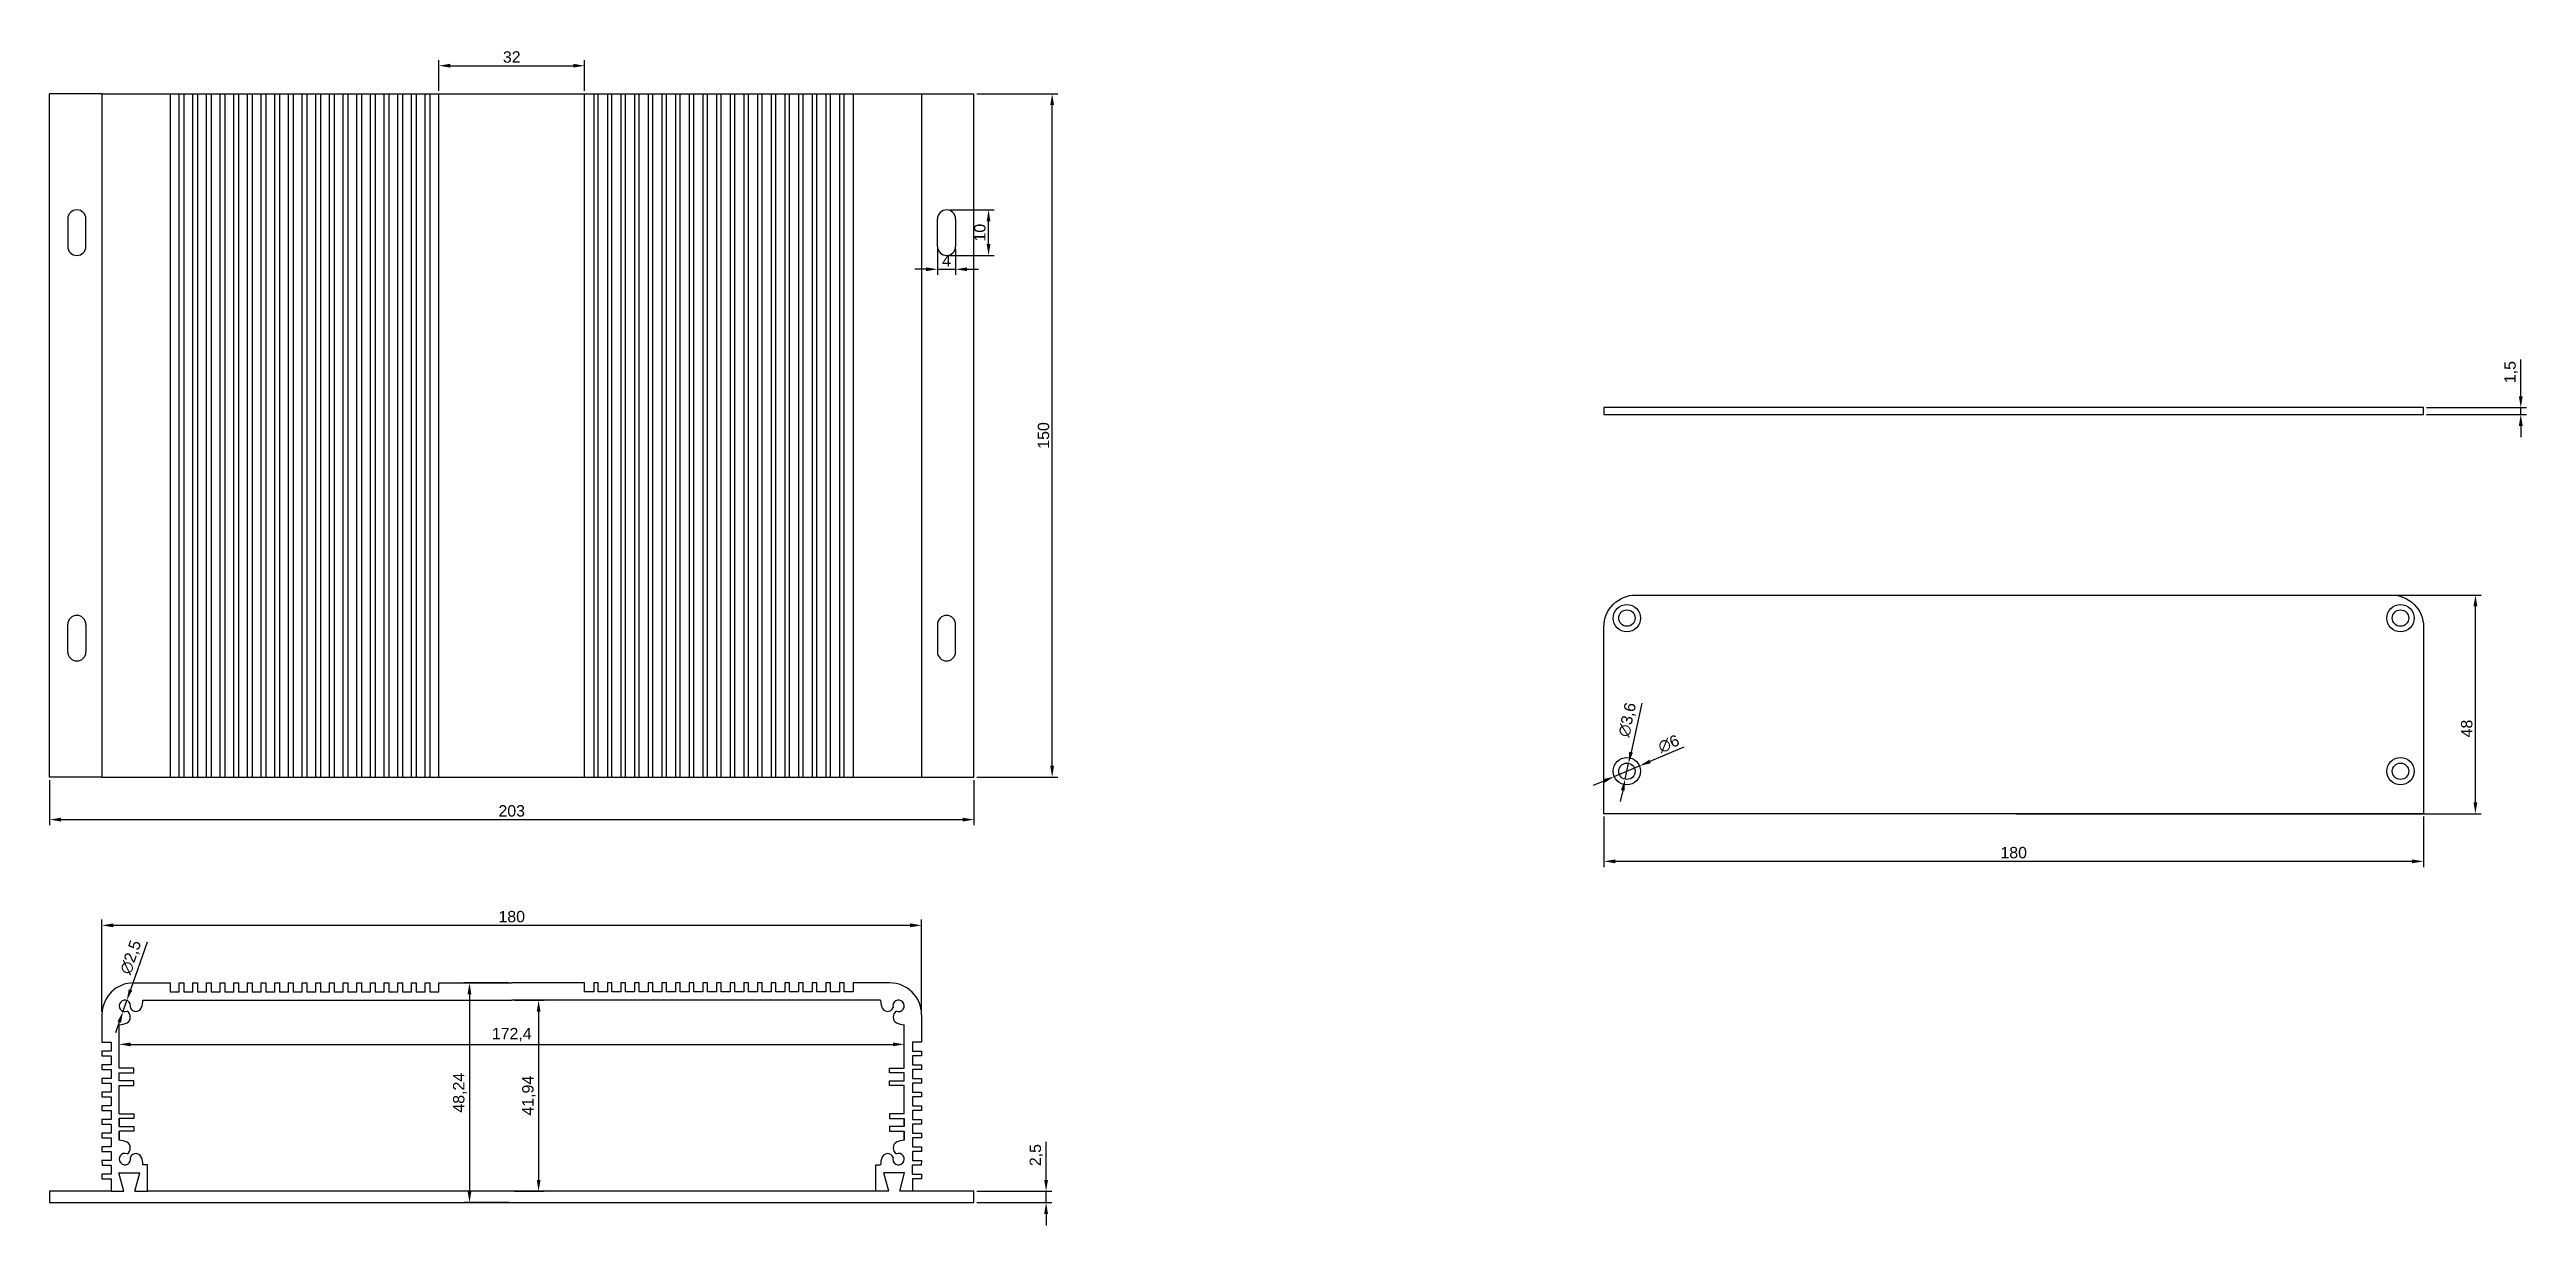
# Model space of a CAD drawing. Header units: millimetres. Extents: x 12339981 to 12340525, y 3843697 to 3843955.
import ezdxf

# ---------------------------------------------------------------- set-up
doc = ezdxf.new("R2010")
doc.units = ezdxf.units.MM
doc.styles.get("Standard").update_dxf_attribs({"font": 'arial.ttf'})
doc.dimstyles.new('ISO-25', dxfattribs={"dimtxt": 2.5, "dimasz": 2.5, "dimexe": 1.25, "dimexo": 0.625, "dimtad": 1, "dimtxsty": 'Standard', "dimcen": 2.5, "dimadec": 0, "dimazin": 0, "dimtfac": 1, "dimtmove": 0, "dimatfit": 3, "dimfxl": 1, "dimarcsym": 0})

# ---------------------------------------------------------------- blocks, each defined once
blk = doc.blocks.new('*D4')
at = {"color": 0, "lineweight": -2, "transparency": 16777216}
for p, q in [((12340523.41, 3843878.5), (12340523.41, 3843886.59)), ((12340502.67, 3843876), (12340524.66, 3843876)), ((12340502.67, 3843874.5), (12340524.66, 3843874.5)), ((12340523.41, 3843874.5), (12340523.41, 3843876)), ((12340523.41, 3843872), (12340523.41, 3843869.5))]:
    blk.add_line(p, q, dxfattribs=at)
at = {"color": 0, "transparency": 16777216}
for points in [[(12340522.99, 3843878.5), (12340523.83, 3843878.5), (12340523.41, 3843876)], [(12340522.99, 3843872), (12340523.83, 3843872), (12340523.41, 3843874.5)]]:
    blk.add_solid(points, dxfattribs=at)
at = {"layer": 'Defpoints', "color": 0, "transparency": 16777216}
for p in [(12340502.05, 3843876), (12340502.05, 3843874.5), (12340523.41, 3843876)]:
    blk.add_point(p, dxfattribs=at)
at = {"color": 0, "transparency": 16777216, "insert": (12340521.28, 3843883.79), "char_height": 2.5, "attachment_point": 5, "rotation": 90}
blk.add_mtext('1,5', dxfattribs=at)
blk = doc.blocks.new('*D5')
at = {"color": 0, "lineweight": -2, "transparency": 16777216}
for p, q in [((12340412.67, 3843834.87), (12340514.7, 3843834.87)), ((12340513.45, 3843789.37), (12340513.45, 3843832.37)), ((12340412.67, 3843786.87), (12340514.7, 3843786.87))]:
    blk.add_line(p, q, dxfattribs=at)
at = {"color": 0, "transparency": 16777216}
for points in [[(12340513.03, 3843832.37), (12340513.87, 3843832.37), (12340513.45, 3843834.87)], [(12340513.03, 3843789.37), (12340513.87, 3843789.37), (12340513.45, 3843786.87)]]:
    blk.add_solid(points, dxfattribs=at)
at = {"layer": 'Defpoints', "color": 0, "transparency": 16777216}
for p in [(12340412.05, 3843834.87), (12340513.45, 3843834.87), (12340412.05, 3843786.87)]:
    blk.add_point(p, dxfattribs=at)
at = {"color": 0, "transparency": 16777216, "insert": (12340511.55, 3843805.56), "char_height": 2.5, "attachment_point": 5, "rotation": 90}
blk.add_mtext('48', dxfattribs=at)
blk = doc.blocks.new('*D6')
at = {"color": 0, "lineweight": -2, "transparency": 16777216}
for p, q in [((12340322.05, 3843786.24), (12340322.05, 3843775.17)), ((12340502.05, 3843786.24), (12340502.05, 3843775.17)), ((12340324.55, 3843776.42), (12340499.55, 3843776.42))]:
    blk.add_line(p, q, dxfattribs=at)
at = {"color": 0, "transparency": 16777216}
for points in [[(12340324.55, 3843776.83), (12340324.55, 3843776), (12340322.05, 3843776.42)], [(12340499.55, 3843776.83), (12340499.55, 3843776), (12340502.05, 3843776.42)]]:
    blk.add_solid(points, dxfattribs=at)
at = {"layer": 'Defpoints', "color": 0, "transparency": 16777216}
for p in [(12340322.05, 3843786.87), (12340502.05, 3843786.87), (12340502.05, 3843776.42)]:
    blk.add_point(p, dxfattribs=at)
at = {"color": 0, "transparency": 16777216, "insert": (12340412.05, 3843778.32), "char_height": 2.5, "attachment_point": 5}
blk.add_mtext('180', dxfattribs=at)
blk = doc.blocks.new('*D7')
at = {"color": 0, "lineweight": -2, "transparency": 16777216}
for p, q in [((12340199.55, 3843706.51), (12340199.55, 3843714.87)), ((12340184.32, 3843704.01), (12340200.8, 3843704.01)), ((12340199.55, 3843701.51), (12340199.55, 3843704.01)), ((12340184.32, 3843701.51), (12340200.8, 3843701.51)), ((12340199.55, 3843699.01), (12340199.55, 3843696.51))]:
    blk.add_line(p, q, dxfattribs=at)
at = {"color": 0, "transparency": 16777216}
for points in [[(12340199.13, 3843706.51), (12340199.97, 3843706.51), (12340199.55, 3843704.01)], [(12340199.13, 3843699.01), (12340199.97, 3843699.01), (12340199.55, 3843701.51)]]:
    blk.add_solid(points, dxfattribs=at)
at = {"layer": 'Defpoints', "color": 0, "transparency": 16777216}
for p in [(12340183.7, 3843704.01), (12340199.55, 3843704.01), (12340183.7, 3843701.51)]:
    blk.add_point(p, dxfattribs=at)
at = {"color": 0, "transparency": 16777216, "insert": (12340197.42, 3843711.94), "char_height": 2.5, "attachment_point": 5, "rotation": 90}
blk.add_mtext('2,5', dxfattribs=at)
blk = doc.blocks.new('*D8')
at = {"color": 0, "lineweight": -2, "transparency": 16777216}
for p, q in [((12340081.57, 3843749.75), (12340071.67, 3843749.75)), ((12340072.92, 3843747.25), (12340072.92, 3843704.01)), ((12340081.57, 3843701.51), (12340071.67, 3843701.51))]:
    blk.add_line(p, q, dxfattribs=at)
at = {"color": 0, "transparency": 16777216}
for points in [[(12340072.5, 3843747.25), (12340073.34, 3843747.25), (12340072.92, 3843749.75)], [(12340072.5, 3843704.01), (12340073.34, 3843704.01), (12340072.92, 3843701.51)]]:
    blk.add_solid(points, dxfattribs=at)
at = {"layer": 'Defpoints', "color": 0, "transparency": 16777216}
for p in [(12340082.2, 3843749.75), (12340072.92, 3843701.51), (12340082.2, 3843701.51)]:
    blk.add_point(p, dxfattribs=at)
at = {"color": 0, "transparency": 16777216, "insert": (12340070.79, 3843725.63), "char_height": 2.5, "attachment_point": 5, "rotation": 90}
blk.add_mtext('48,24', dxfattribs=at)
blk = doc.blocks.new('*D9')
at = {"color": 0, "lineweight": -2, "transparency": 16777216}
for p, q in [((12340082.82, 3843745.95), (12340089.35, 3843745.95)), ((12340088.1, 3843743.45), (12340088.1, 3843706.51)), ((12340082.82, 3843704.01), (12340089.35, 3843704.01))]:
    blk.add_line(p, q, dxfattribs=at)
at = {"color": 0, "transparency": 16777216}
for points in [[(12340087.69, 3843743.45), (12340088.52, 3843743.45), (12340088.1, 3843745.95)], [(12340087.69, 3843706.51), (12340088.52, 3843706.51), (12340088.1, 3843704.01)]]:
    blk.add_solid(points, dxfattribs=at)
at = {"layer": 'Defpoints', "color": 0, "transparency": 16777216}
for p in [(12340082.2, 3843745.95), (12340082.2, 3843704.01), (12340088.1, 3843704.01)]:
    blk.add_point(p, dxfattribs=at)
at = {"color": 0, "transparency": 16777216, "insert": (12340085.97, 3843724.98), "char_height": 2.5, "attachment_point": 5, "rotation": 90}
blk.add_mtext('41,94', dxfattribs=at)
blk = doc.blocks.new('*D10')
at = {"color": 0, "lineweight": -2, "transparency": 16777216}
for p, q in [((12339992.2, 3843743.37), (12339992.2, 3843763.62)), ((12340172.2, 3843743.37), (12340172.2, 3843763.62)), ((12340169.7, 3843762.37), (12339994.7, 3843762.37))]:
    blk.add_line(p, q, dxfattribs=at)
at = {"color": 0, "transparency": 16777216}
for points in [[(12339994.7, 3843762.79), (12339994.7, 3843761.95), (12339992.2, 3843762.37)], [(12340169.7, 3843762.79), (12340169.7, 3843761.95), (12340172.2, 3843762.37)]]:
    blk.add_solid(points, dxfattribs=at)
at = {"layer": 'Defpoints', "color": 0, "transparency": 16777216}
for p in [(12339992.2, 3843762.37), (12339992.2, 3843742.75), (12340172.2, 3843742.75)]:
    blk.add_point(p, dxfattribs=at)
at = {"color": 0, "transparency": 16777216, "insert": (12340082.2, 3843764.27), "char_height": 2.5, "attachment_point": 5}
blk.add_mtext('180', dxfattribs=at)
blk = doc.blocks.new('*D11')
at = {"color": 0, "lineweight": -2, "transparency": 16777216}
for p, q in [((12339980.7, 3843794.27), (12339980.7, 3843784.33)), ((12340183.7, 3843794.27), (12340183.7, 3843784.33)), ((12339983.2, 3843785.58), (12340181.2, 3843785.58))]:
    blk.add_line(p, q, dxfattribs=at)
at = {"color": 0, "transparency": 16777216}
for points in [[(12339983.2, 3843785.99), (12339983.2, 3843785.16), (12339980.7, 3843785.58)], [(12340181.2, 3843785.99), (12340181.2, 3843785.16), (12340183.7, 3843785.58)]]:
    blk.add_solid(points, dxfattribs=at)
at = {"layer": 'Defpoints', "color": 0, "transparency": 16777216}
for p in [(12339980.7, 3843794.89), (12340183.7, 3843794.89), (12340183.7, 3843785.58)]:
    blk.add_point(p, dxfattribs=at)
at = {"color": 0, "transparency": 16777216, "insert": (12340082.2, 3843787.48), "char_height": 2.5, "attachment_point": 5}
blk.add_mtext('203', dxfattribs=at)
blk = doc.blocks.new('*D12')
at = {"color": 0, "lineweight": -2, "transparency": 16777216}
for p, q in [((12340066.2, 3843945.52), (12340066.2, 3843952.29)), ((12340068.7, 3843951.04), (12340095.7, 3843951.04)), ((12340098.2, 3843945.52), (12340098.2, 3843952.29))]:
    blk.add_line(p, q, dxfattribs=at)
at = {"color": 0, "transparency": 16777216}
for points in [[(12340068.7, 3843951.46), (12340068.7, 3843950.63), (12340066.2, 3843951.04)], [(12340095.7, 3843951.46), (12340095.7, 3843950.63), (12340098.2, 3843951.04)]]:
    blk.add_solid(points, dxfattribs=at)
at = {"layer": 'Defpoints', "color": 0, "transparency": 16777216}
for p in [(12340098.2, 3843951.04), (12340066.2, 3843944.89), (12340098.2, 3843944.89)]:
    blk.add_point(p, dxfattribs=at)
at = {"color": 0, "transparency": 16777216, "insert": (12340082.2, 3843952.94), "char_height": 2.5, "attachment_point": 5}
blk.add_mtext('32', dxfattribs=at)
blk = doc.blocks.new('*D13')
at = {"color": 0, "lineweight": -2, "transparency": 16777216}
for p, q in [((12340178.32, 3843919.4), (12340188.17, 3843919.4)), ((12340186.92, 3843911.9), (12340186.92, 3843916.9)), ((12340178.32, 3843909.4), (12340188.17, 3843909.4))]:
    blk.add_line(p, q, dxfattribs=at)
at = {"color": 0, "transparency": 16777216}
for points in [[(12340186.5, 3843916.9), (12340187.33, 3843916.9), (12340186.92, 3843919.4)], [(12340186.5, 3843911.9), (12340187.33, 3843911.9), (12340186.92, 3843909.4)]]:
    blk.add_solid(points, dxfattribs=at)
at = {"layer": 'Defpoints', "color": 0, "transparency": 16777216}
for p in [(12340177.69, 3843919.4), (12340186.92, 3843919.4), (12340177.69, 3843909.4)]:
    blk.add_point(p, dxfattribs=at)
at = {"color": 0, "transparency": 16777216, "insert": (12340185.01, 3843914.4), "char_height": 2.5, "attachment_point": 5, "rotation": 90}
blk.add_mtext('10', dxfattribs=at)
blk = doc.blocks.new('*D14')
at = {"color": 0, "lineweight": -2, "transparency": 16777216}
for p, q in [((12340175.69, 3843910.77), (12340175.69, 3843905.12)), ((12340179.69, 3843910.77), (12340179.69, 3843905.12)), ((12340173.19, 3843906.37), (12340170.69, 3843906.37)), ((12340175.69, 3843906.37), (12340179.69, 3843906.37)), ((12340182.19, 3843906.37), (12340184.69, 3843906.37))]:
    blk.add_line(p, q, dxfattribs=at)
at = {"color": 0, "transparency": 16777216}
for points in [[(12340173.19, 3843906.78), (12340173.19, 3843905.95), (12340175.69, 3843906.37)], [(12340182.19, 3843906.78), (12340182.19, 3843905.95), (12340179.69, 3843906.37)]]:
    blk.add_solid(points, dxfattribs=at)
at = {"layer": 'Defpoints', "color": 0, "transparency": 16777216}
for p in [(12340175.69, 3843911.4), (12340179.69, 3843911.4), (12340179.69, 3843906.37)]:
    blk.add_point(p, dxfattribs=at)
at = {"color": 0, "transparency": 16777216, "insert": (12340177.69, 3843908.24), "char_height": 2.5, "attachment_point": 5}
blk.add_mtext('4', dxfattribs=at)
blk = doc.blocks.new('*D15')
at = {"color": 0, "lineweight": -2, "transparency": 16777216}
for p, q in [((12340184.32, 3843944.89), (12340202.13, 3843944.89)), ((12340200.88, 3843797.39), (12340200.88, 3843942.39)), ((12340184.32, 3843794.89), (12340202.13, 3843794.89))]:
    blk.add_line(p, q, dxfattribs=at)
at = {"color": 0, "transparency": 16777216}
for points in [[(12340200.46, 3843942.39), (12340201.3, 3843942.39), (12340200.88, 3843944.89)], [(12340200.46, 3843797.39), (12340201.3, 3843797.39), (12340200.88, 3843794.89)]]:
    blk.add_solid(points, dxfattribs=at)
at = {"layer": 'Defpoints', "color": 0, "transparency": 16777216}
for p in [(12340183.7, 3843944.89), (12340200.88, 3843944.89), (12340183.7, 3843794.89)]:
    blk.add_point(p, dxfattribs=at)
at = {"color": 0, "transparency": 16777216, "insert": (12340198.98, 3843869.89), "char_height": 2.5, "attachment_point": 5, "rotation": 90}
blk.add_mtext('150', dxfattribs=at)
blk = doc.blocks.new('*D16')
at = {"color": 0, "lineweight": -2, "transparency": 16777216}
for p, q in [((12340002.11, 3843758.65), (12339998.48, 3843748.22)), ((12339996.84, 3843743.5), (12339997.66, 3843745.86)), ((12339996.01, 3843741.14), (12339995.19, 3843738.78))]:
    blk.add_line(p, q, dxfattribs=at)
at = {"color": 0, "transparency": 16777216}
for points in [[(12339998.09, 3843748.36), (12339998.87, 3843748.09), (12339997.66, 3843745.86)], [(12339995.62, 3843741.28), (12339996.41, 3843741), (12339996.84, 3843743.5)]]:
    blk.add_solid(points, dxfattribs=at)
at = {"layer": 'Defpoints', "color": 0, "transparency": 16777216}
for p in [(12339996.84, 3843743.5), (12339997.66, 3843745.86)]:
    blk.add_point(p, dxfattribs=at)
at = {"color": 0, "transparency": 16777216, "insert": (12339998.66, 3843755.33), "char_height": 2.5, "attachment_point": 5, "rotation": 70.8058}
blk.add_mtext('∅2,5', dxfattribs=at)
blk = doc.blocks.new('*D17')
at = {"color": 0, "lineweight": -2, "transparency": 16777216}
for p, q in [((12340339.64, 3843801.48), (12340332.17, 3843798.33)), ((12340324.34, 3843795.03), (12340329.87, 3843797.36)), ((12340322.03, 3843794.05), (12340319.73, 3843793.08))]:
    blk.add_line(p, q, dxfattribs=at)
at = {"color": 0, "transparency": 16777216}
for points in [[(12340332.01, 3843798.72), (12340332.33, 3843797.95), (12340329.87, 3843797.36)], [(12340321.87, 3843794.44), (12340322.2, 3843793.67), (12340324.34, 3843795.03)]]:
    blk.add_solid(points, dxfattribs=at)
at = {"layer": 'Defpoints', "color": 0, "transparency": 16777216}
for p in [(12340329.87, 3843797.36), (12340324.34, 3843795.03)]:
    blk.add_point(p, dxfattribs=at)
at = {"color": 0, "transparency": 16777216, "insert": (12340336.29, 3843802.21), "char_height": 2.5, "attachment_point": 5, "rotation": 22.8841}
blk.add_mtext('∅6', dxfattribs=at)
blk = doc.blocks.new('*D18')
at = {"color": 0, "lineweight": -2, "transparency": 16777216}
for p, q in [((12340330.36, 3843811.16), (12340328.02, 3843800.39)), ((12340326.72, 3843794.43), (12340327.48, 3843797.95)), ((12340326.19, 3843791.99), (12340325.65, 3843789.55))]:
    blk.add_line(p, q, dxfattribs=at)
at = {"color": 0, "transparency": 16777216}
for points in [[(12340327.61, 3843800.48), (12340328.42, 3843800.3), (12340327.48, 3843797.95)], [(12340325.78, 3843792.08), (12340326.59, 3843791.9), (12340326.72, 3843794.43)]]:
    blk.add_solid(points, dxfattribs=at)
at = {"layer": 'Defpoints', "color": 0, "transparency": 16777216}
for p in [(12340327.48, 3843797.95), (12340326.72, 3843794.43)]:
    blk.add_point(p, dxfattribs=at)
at = {"color": 0, "transparency": 16777216, "insert": (12340327.34, 3843807.46), "char_height": 2.5, "attachment_point": 5, "rotation": 77.6995}
blk.add_mtext('∅3,6', dxfattribs=at)
blk = doc.blocks.new('*D19')
at = {"color": 0, "lineweight": -2, "transparency": 16777216}
for p, q in [((12339996, 3843736.4), (12339996, 3843737.5)), ((12339998.5, 3843736.25), (12340165.9, 3843736.25)), ((12340168.4, 3843736.4), (12340168.4, 3843737.5))]:
    blk.add_line(p, q, dxfattribs=at)
at = {"color": 0, "transparency": 16777216}
for points in [[(12339998.5, 3843736.66), (12339998.5, 3843735.83), (12339996, 3843736.25)], [(12340165.9, 3843736.66), (12340165.9, 3843735.83), (12340168.4, 3843736.25)]]:
    blk.add_solid(points, dxfattribs=at)
at = {"layer": 'Defpoints', "color": 0, "transparency": 16777216}
for p in [(12340168.4, 3843736.25), (12339996, 3843735.78), (12340168.4, 3843735.78)]:
    blk.add_point(p, dxfattribs=at)
at = {"color": 0, "transparency": 16777216, "insert": (12340082.2, 3843738.38), "char_height": 2.5, "attachment_point": 5}
blk.add_mtext('172,4', dxfattribs=at)

msp = doc.modelspace()

# ---------------------------------------------------------------- linework, layer by layer
for p, q in [((12339980.695, 3843794.893), (12339980.695, 3843944.893)), ((12339992.195, 3843944.893), (12339980.695, 3843944.893)), ((12339992.195, 3843944.893), (12339992.195, 3843794.893)), ((12339992.195, 3843944.893), (12340172.195, 3843944.893)), ((12340007.195, 3843944.893), (12340007.195, 3843794.893)), ((12340009.195, 3843794.893), (12340009.195, 3843944.893)), ((12340010.195, 3843944.893), (12340010.195, 3843794.893)), ((12340012.195, 3843794.893), (12340012.195, 3843944.893)), ((12340013.195, 3843944.893), (12340013.195, 3843794.893)), ((12340015.195, 3843794.893), (12340015.195, 3843944.893)), ((12340016.195, 3843944.893), (12340016.195, 3843794.893)), ((12340018.195, 3843794.893), (12340018.195, 3843944.893)), ((12340019.195, 3843944.893), (12340019.195, 3843794.893)), ((12340021.195, 3843794.893), (12340021.195, 3843944.893)), ((12340022.195, 3843944.893), (12340022.195, 3843794.893)), ((12340024.195, 3843794.893), (12340024.195, 3843944.893)), ((12340025.195, 3843944.893), (12340025.195, 3843794.893)), ((12340027.195, 3843794.893), (12340027.195, 3843944.893)), ((12340028.195, 3843944.893), (12340028.195, 3843794.893)), ((12340030.195, 3843794.893), (12340030.195, 3843944.893)), ((12340031.195, 3843944.893), (12340031.195, 3843794.893)), ((12340033.195, 3843794.893), (12340033.195, 3843944.893)), ((12340034.195, 3843944.893), (12340034.195, 3843794.893)), ((12340036.195, 3843794.893), (12340036.195, 3843944.893)), ((12340037.195, 3843944.893), (12340037.195, 3843794.893)), ((12340039.195, 3843794.893), (12340039.195, 3843944.893)), ((12340040.195, 3843944.893), (12340040.195, 3843794.893)), ((12340042.195, 3843794.893), (12340042.195, 3843944.893)), ((12340043.195, 3843944.893), (12340043.195, 3843794.893)), ((12340045.195, 3843794.893), (12340045.195, 3843944.893)), ((12340046.195, 3843944.893), (12340046.195, 3843794.893)), ((12340048.195, 3843794.893), (12340048.195, 3843944.893)), ((12340049.195, 3843944.893), (12340049.195, 3843794.893)), ((12340051.195, 3843794.893), (12340051.195, 3843944.893)), ((12340052.195, 3843944.893), (12340052.195, 3843794.893)), ((12340054.195, 3843794.893), (12340054.195, 3843944.893)), ((12340055.195, 3843944.893), (12340055.195, 3843794.893)), ((12340057.195, 3843794.893), (12340057.195, 3843944.893)), ((12340058.195, 3843944.893), (12340058.195, 3843794.893)), ((12340060.195, 3843794.893), (12340060.195, 3843944.893)), ((12340061.195, 3843944.893), (12340061.195, 3843794.893)), ((12340063.195, 3843794.893), (12340063.195, 3843944.893)), ((12340064.195, 3843944.893), (12340064.195, 3843794.893)), ((12340066.195, 3843794.893), (12340066.195, 3843944.893)), ((12340098.195, 3843794.893), (12340098.195, 3843944.893)), ((12340100.195, 3843944.893), (12340100.195, 3843794.893)), ((12340101.195, 3843794.893), (12340101.195, 3843944.893)), ((12340103.195, 3843944.893), (12340103.195, 3843794.893)), ((12340104.195, 3843794.893), (12340104.195, 3843944.893)), ((12340106.195, 3843944.893), (12340106.195, 3843794.893)), ((12340107.195, 3843794.893), (12340107.195, 3843944.893)), ((12340109.195, 3843944.893), (12340109.195, 3843794.893)), ((12340110.195, 3843794.893), (12340110.195, 3843944.893)), ((12340112.195, 3843944.893), (12340112.195, 3843794.893)), ((12340113.195, 3843794.893), (12340113.195, 3843944.893)), ((12340115.195, 3843944.893), (12340115.195, 3843794.893)), ((12340116.195, 3843794.893), (12340116.195, 3843944.893)), ((12340118.195, 3843944.893), (12340118.195, 3843794.893)), ((12340119.195, 3843794.893), (12340119.195, 3843944.893)), ((12340121.195, 3843944.893), (12340121.195, 3843794.893)), ((12340122.195, 3843794.893), (12340122.195, 3843944.893)), ((12340124.195, 3843944.893), (12340124.195, 3843794.893)), ((12340125.195, 3843794.893), (12340125.195, 3843944.893)), ((12340127.195, 3843944.893), (12340127.195, 3843794.893)), ((12340128.195, 3843794.893), (12340128.195, 3843944.893)), ((12340130.195, 3843944.893), (12340130.195, 3843794.893)), ((12340131.195, 3843794.893), (12340131.195, 3843944.893)), ((12340133.195, 3843944.893), (12340133.195, 3843794.893)), ((12340134.195, 3843794.893), (12340134.195, 3843944.893)), ((12340136.195, 3843944.893), (12340136.195, 3843794.893)), ((12340137.195, 3843794.893), (12340137.195, 3843944.893)), ((12340139.195, 3843944.893), (12340139.195, 3843794.893)), ((12340140.195, 3843794.893), (12340140.195, 3843944.893)), ((12340142.195, 3843944.893), (12340142.195, 3843794.893)), ((12340143.195, 3843794.893), (12340143.195, 3843944.893)), ((12340145.195, 3843944.893), (12340145.195, 3843794.893)), ((12340146.195, 3843794.893), (12340146.195, 3843944.893)), ((12340148.195, 3843944.893), (12340148.195, 3843794.893)), ((12340149.195, 3843794.893), (12340149.195, 3843944.893)), ((12340151.195, 3843944.893), (12340151.195, 3843794.893)), ((12340152.195, 3843794.893), (12340152.195, 3843944.893)), ((12340154.195, 3843944.893), (12340154.195, 3843794.893)), ((12340155.195, 3843794.893), (12340155.195, 3843944.893)), ((12340157.195, 3843944.893), (12340157.195, 3843794.893)), ((12340172.195, 3843944.893), (12340172.195, 3843794.893)), ((12340172.195, 3843944.893), (12340183.695, 3843944.893)), ((12340183.695, 3843794.893), (12340183.695, 3843944.893)), ((12339992.195, 3843794.893), (12339980.695, 3843794.893)), ((12339992.195, 3843794.893), (12340172.195, 3843794.893)), ((12340172.195, 3843794.893), (12340183.695, 3843794.893)), ((12339999.195, 3843749.746), (12340007.195, 3843749.746)), ((12340007.195, 3843749.746), (12340007.195, 3843747.746)), ((12340007.195, 3843747.746), (12340009.195, 3843747.746)), ((12340009.195, 3843747.746), (12340009.195, 3843749.746)), ((12340009.195, 3843749.746), (12340010.195, 3843749.746)), ((12340010.195, 3843749.746), (12340010.195, 3843747.746)), ((12340010.195, 3843747.746), (12340012.195, 3843747.746)), ((12340012.195, 3843747.746), (12340012.195, 3843749.746)), ((12340012.195, 3843749.746), (12340013.195, 3843749.746)), ((12340013.195, 3843749.746), (12340013.195, 3843747.746)), ((12340013.195, 3843747.746), (12340015.195, 3843747.746)), ((12340015.195, 3843747.746), (12340015.195, 3843749.746)), ((12340015.195, 3843749.746), (12340016.195, 3843749.746)), ((12340016.195, 3843749.746), (12340016.195, 3843747.746)), ((12340016.195, 3843747.746), (12340018.195, 3843747.746)), ((12340018.195, 3843747.746), (12340018.195, 3843749.746)), ((12340018.195, 3843749.746), (12340019.195, 3843749.746)), ((12340019.195, 3843749.746), (12340019.195, 3843747.746)), ((12340019.195, 3843747.746), (12340021.195, 3843747.746)), ((12340021.195, 3843747.746), (12340021.195, 3843749.746)), ((12340021.195, 3843749.746), (12340022.195, 3843749.746)), ((12340022.195, 3843749.746), (12340022.195, 3843747.746)), ((12340022.195, 3843747.746), (12340024.195, 3843747.746)), ((12340024.195, 3843747.746), (12340024.195, 3843749.746)), ((12340024.195, 3843749.746), (12340025.195, 3843749.746)), ((12340025.195, 3843749.746), (12340025.195, 3843747.746)), ((12340025.195, 3843747.746), (12340027.195, 3843747.746)), ((12340027.195, 3843747.746), (12340027.195, 3843749.746)), ((12340027.195, 3843749.746), (12340028.195, 3843749.746)), ((12340028.195, 3843749.746), (12340028.195, 3843747.746)), ((12340028.195, 3843747.746), (12340030.195, 3843747.746)), ((12340030.195, 3843747.746), (12340030.195, 3843749.746)), ((12340030.195, 3843749.746), (12340031.195, 3843749.746)), ((12340031.195, 3843749.746), (12340031.195, 3843747.746)), ((12340031.195, 3843747.746), (12340033.195, 3843747.746)), ((12340033.195, 3843747.746), (12340033.195, 3843749.746)), ((12340033.195, 3843749.746), (12340034.195, 3843749.746)), ((12340034.195, 3843749.746), (12340034.195, 3843747.746)), ((12340034.195, 3843747.746), (12340036.195, 3843747.746)), ((12340036.195, 3843747.746), (12340036.195, 3843749.746)), ((12340036.195, 3843749.746), (12340037.195, 3843749.746)), ((12340037.195, 3843749.746), (12340037.195, 3843747.746)), ((12340037.195, 3843747.746), (12340039.195, 3843747.746)), ((12340039.195, 3843747.746), (12340039.195, 3843749.746)), ((12340039.195, 3843749.746), (12340040.195, 3843749.746)), ((12340040.195, 3843749.746), (12340040.195, 3843747.746)), ((12340040.195, 3843747.746), (12340042.195, 3843747.746)), ((12340042.195, 3843747.746), (12340042.195, 3843749.746)), ((12340042.195, 3843749.746), (12340043.195, 3843749.746)), ((12340043.195, 3843749.746), (12340043.195, 3843747.746)), ((12340043.195, 3843747.746), (12340045.195, 3843747.746)), ((12340045.195, 3843747.746), (12340045.195, 3843749.746)), ((12340045.195, 3843749.746), (12340046.195, 3843749.746)), ((12340046.195, 3843749.746), (12340046.195, 3843747.746)), ((12340046.195, 3843747.746), (12340048.195, 3843747.746)), ((12340048.195, 3843747.746), (12340048.195, 3843749.746)), ((12340048.195, 3843749.746), (12340049.195, 3843749.746)), ((12340049.195, 3843749.746), (12340049.195, 3843747.746)), ((12340049.195, 3843747.746), (12340051.195, 3843747.746)), ((12340051.195, 3843747.746), (12340051.195, 3843749.746)), ((12340051.195, 3843749.746), (12340052.195, 3843749.746)), ((12340052.195, 3843749.746), (12340052.195, 3843747.746)), ((12340052.195, 3843747.746), (12340054.195, 3843747.746)), ((12340054.195, 3843747.746), (12340054.195, 3843749.746)), ((12340054.195, 3843749.746), (12340055.195, 3843749.746)), ((12340055.195, 3843749.746), (12340055.195, 3843747.746)), ((12340055.195, 3843747.746), (12340057.195, 3843747.746)), ((12340057.195, 3843747.746), (12340057.195, 3843749.746)), ((12340057.195, 3843749.746), (12340058.195, 3843749.746)), ((12340058.195, 3843749.746), (12340058.195, 3843747.746)), ((12340058.195, 3843747.746), (12340060.195, 3843747.746)), ((12340060.195, 3843747.746), (12340060.195, 3843749.746)), ((12340060.195, 3843749.746), (12340061.195, 3843749.746)), ((12340061.195, 3843749.746), (12340061.195, 3843747.746)), ((12340061.195, 3843747.746), (12340063.195, 3843747.746)), ((12340063.195, 3843747.746), (12340063.195, 3843749.746)), ((12340063.195, 3843749.746), (12340064.195, 3843749.746)), ((12340064.195, 3843749.746), (12340064.195, 3843747.746)), ((12340064.195, 3843747.746), (12340066.195, 3843747.746)), ((12340066.195, 3843749.746), (12340082.195, 3843749.746)), ((12340066.195, 3843747.746), (12340066.195, 3843749.746)), ((12340098.195, 3843749.746), (12340082.195, 3843749.746)), ((12340098.195, 3843747.746), (12340098.195, 3843749.746)), ((12340100.195, 3843747.746), (12340098.195, 3843747.746)), ((12340101.195, 3843749.746), (12340100.195, 3843749.746)), ((12340100.195, 3843749.746), (12340100.195, 3843747.746)), ((12340101.195, 3843747.746), (12340101.195, 3843749.746)), ((12340103.195, 3843747.746), (12340101.195, 3843747.746)), ((12340104.195, 3843749.746), (12340103.195, 3843749.746)), ((12340103.195, 3843749.746), (12340103.195, 3843747.746)), ((12340104.195, 3843747.746), (12340104.195, 3843749.746)), ((12340106.195, 3843747.746), (12340104.195, 3843747.746)), ((12340107.195, 3843749.746), (12340106.195, 3843749.746)), ((12340106.195, 3843749.746), (12340106.195, 3843747.746)), ((12340107.195, 3843747.746), (12340107.195, 3843749.746)), ((12340109.195, 3843747.746), (12340107.195, 3843747.746)), ((12340110.195, 3843749.746), (12340109.195, 3843749.746)), ((12340109.195, 3843749.746), (12340109.195, 3843747.746)), ((12340110.195, 3843747.746), (12340110.195, 3843749.746)), ((12340112.195, 3843747.746), (12340110.195, 3843747.746)), ((12340113.195, 3843749.746), (12340112.195, 3843749.746)), ((12340112.195, 3843749.746), (12340112.195, 3843747.746)), ((12340113.195, 3843747.746), (12340113.195, 3843749.746)), ((12340115.195, 3843747.746), (12340113.195, 3843747.746)), ((12340116.195, 3843749.746), (12340115.195, 3843749.746)), ((12340115.195, 3843749.746), (12340115.195, 3843747.746)), ((12340116.195, 3843747.746), (12340116.195, 3843749.746)), ((12340118.195, 3843747.746), (12340116.195, 3843747.746)), ((12340119.195, 3843749.746), (12340118.195, 3843749.746)), ((12340118.195, 3843749.746), (12340118.195, 3843747.746)), ((12340119.195, 3843747.746), (12340119.195, 3843749.746)), ((12340121.195, 3843747.746), (12340119.195, 3843747.746)), ((12340122.195, 3843749.746), (12340121.195, 3843749.746)), ((12340121.195, 3843749.746), (12340121.195, 3843747.746)), ((12340122.195, 3843747.746), (12340122.195, 3843749.746)), ((12340124.195, 3843747.746), (12340122.195, 3843747.746)), ((12340125.195, 3843749.746), (12340124.195, 3843749.746)), ((12340124.195, 3843749.746), (12340124.195, 3843747.746)), ((12340125.195, 3843747.746), (12340125.195, 3843749.746)), ((12340127.195, 3843747.746), (12340125.195, 3843747.746)), ((12340128.195, 3843749.746), (12340127.195, 3843749.746)), ((12340127.195, 3843749.746), (12340127.195, 3843747.746)), ((12340128.195, 3843747.746), (12340128.195, 3843749.746)), ((12340130.195, 3843747.746), (12340128.195, 3843747.746)), ((12340131.195, 3843749.746), (12340130.195, 3843749.746)), ((12340130.195, 3843749.746), (12340130.195, 3843747.746)), ((12340131.195, 3843747.746), (12340131.195, 3843749.746)), ((12340133.195, 3843747.746), (12340131.195, 3843747.746)), ((12340134.195, 3843749.746), (12340133.195, 3843749.746)), ((12340133.195, 3843749.746), (12340133.195, 3843747.746)), ((12340134.195, 3843747.746), (12340134.195, 3843749.746)), ((12340136.195, 3843747.746), (12340134.195, 3843747.746)), ((12340137.195, 3843749.746), (12340136.195, 3843749.746)), ((12340136.195, 3843749.746), (12340136.195, 3843747.746)), ((12340137.195, 3843747.746), (12340137.195, 3843749.746)), ((12340139.195, 3843747.746), (12340137.195, 3843747.746)), ((12340140.195, 3843749.746), (12340139.195, 3843749.746)), ((12340139.195, 3843749.746), (12340139.195, 3843747.746)), ((12340140.195, 3843747.746), (12340140.195, 3843749.746)), ((12340142.195, 3843747.746), (12340140.195, 3843747.746)), ((12340143.195, 3843749.746), (12340142.195, 3843749.746)), ((12340142.195, 3843749.746), (12340142.195, 3843747.746)), ((12340143.195, 3843747.746), (12340143.195, 3843749.746)), ((12340145.195, 3843747.746), (12340143.195, 3843747.746)), ((12340146.195, 3843749.746), (12340145.195, 3843749.746)), ((12340145.195, 3843749.746), (12340145.195, 3843747.746)), ((12340146.195, 3843747.746), (12340146.195, 3843749.746)), ((12340148.195, 3843747.746), (12340146.195, 3843747.746)), ((12340149.195, 3843749.746), (12340148.195, 3843749.746)), ((12340148.195, 3843749.746), (12340148.195, 3843747.746)), ((12340149.195, 3843747.746), (12340149.195, 3843749.746)), ((12340151.195, 3843747.746), (12340149.195, 3843747.746)), ((12340152.195, 3843749.746), (12340151.195, 3843749.746)), ((12340151.195, 3843749.746), (12340151.195, 3843747.746)), ((12340152.195, 3843747.746), (12340152.195, 3843749.746)), ((12340154.195, 3843747.746), (12340152.195, 3843747.746)), ((12340155.195, 3843749.746), (12340154.195, 3843749.746)), ((12340154.195, 3843749.746), (12340154.195, 3843747.746)), ((12340155.195, 3843747.746), (12340155.195, 3843749.746)), ((12340157.195, 3843747.746), (12340155.195, 3843747.746)), ((12340157.195, 3843749.746), (12340157.195, 3843747.746)), ((12340165.195, 3843749.746), (12340157.195, 3843749.746)), ((12339992.195, 3843742.746), (12339992.195, 3843736.746)), ((12340001.195, 3843745.948), (12340082.195, 3843745.948)), ((12340163.195, 3843745.948), (12340082.195, 3843745.948)), ((12340172.195, 3843742.746), (12340172.195, 3843736.746)), ((12339992.195, 3843736.746), (12339994.195, 3843736.746)), ((12339994.195, 3843736.746), (12339994.195, 3843734.746)), ((12339995.995, 3843731.008), (12339995.995, 3843740.548)), ((12340168.395, 3843731.008), (12340168.395, 3843740.548)), ((12340172.195, 3843736.746), (12340170.195, 3843736.746)), ((12340170.195, 3843736.746), (12340170.195, 3843734.746)), ((12339994.195, 3843734.746), (12339992.195, 3843734.746)), ((12339992.195, 3843734.746), (12339992.195, 3843733.746)), ((12339992.195, 3843733.746), (12339994.195, 3843733.746)), ((12339994.195, 3843731.746), (12339992.195, 3843731.746)), ((12339992.195, 3843731.746), (12339992.195, 3843730.746)), ((12339992.195, 3843730.746), (12339994.195, 3843730.746)), ((12339994.195, 3843733.746), (12339994.195, 3843731.746)), ((12339994.195, 3843730.746), (12339994.195, 3843728.746)), ((12339999.195, 3843731.008), (12339995.995, 3843731.008)), ((12339999.195, 3843730.008), (12339999.195, 3843731.008)), ((12340165.195, 3843730.008), (12340165.195, 3843731.008)), ((12340165.195, 3843731.008), (12340168.395, 3843731.008)), ((12340170.195, 3843734.746), (12340172.195, 3843734.746)), ((12340172.195, 3843733.746), (12340170.195, 3843733.746)), ((12340170.195, 3843733.746), (12340170.195, 3843731.746)), ((12340170.195, 3843731.746), (12340172.195, 3843731.746)), ((12340172.195, 3843730.746), (12340170.195, 3843730.746)), ((12340170.195, 3843730.746), (12340170.195, 3843728.746)), ((12340172.195, 3843734.746), (12340172.195, 3843733.746)), ((12340172.195, 3843731.746), (12340172.195, 3843730.746)), ((12339994.195, 3843728.746), (12339992.195, 3843728.746)), ((12339992.195, 3843728.746), (12339992.195, 3843727.746)), ((12339992.195, 3843727.746), (12339994.195, 3843727.746)), ((12339994.195, 3843725.746), (12339992.195, 3843725.746)), ((12339992.195, 3843725.746), (12339992.195, 3843724.746)), ((12339994.195, 3843727.746), (12339994.195, 3843725.746)), ((12339995.995, 3843728.208), (12339995.995, 3843730.008)), ((12339995.995, 3843730.008), (12339999.195, 3843730.008)), ((12339995.995, 3843728.208), (12339995.995, 3843730.008)), ((12339999.195, 3843728.208), (12339995.995, 3843728.208)), ((12339995.995, 3843721.008), (12339995.995, 3843727.208)), ((12339995.995, 3843727.208), (12339999.195, 3843727.208)), ((12339995.995, 3843721.008), (12339995.995, 3843727.208)), ((12339999.195, 3843727.208), (12339999.195, 3843728.208)), ((12340168.395, 3843730.008), (12340165.195, 3843730.008)), ((12340165.195, 3843727.208), (12340165.195, 3843728.208)), ((12340165.195, 3843728.208), (12340168.395, 3843728.208)), ((12340168.395, 3843727.208), (12340165.195, 3843727.208)), ((12340168.395, 3843728.208), (12340168.395, 3843730.008)), ((12340168.395, 3843728.208), (12340168.395, 3843730.008)), ((12340168.395, 3843721.008), (12340168.395, 3843727.208)), ((12340168.395, 3843721.008), (12340168.395, 3843727.208)), ((12340170.195, 3843728.746), (12340172.195, 3843728.746)), ((12340172.195, 3843727.746), (12340170.195, 3843727.746)), ((12340170.195, 3843727.746), (12340170.195, 3843725.746)), ((12340170.195, 3843725.746), (12340172.195, 3843725.746)), ((12340172.195, 3843728.746), (12340172.195, 3843727.746)), ((12340172.195, 3843725.746), (12340172.195, 3843724.746)), ((12339992.195, 3843724.746), (12339994.195, 3843724.746)), ((12339994.195, 3843722.746), (12339992.195, 3843722.746)), ((12339992.195, 3843722.746), (12339992.195, 3843721.746)), ((12339992.195, 3843721.746), (12339994.195, 3843721.746)), ((12339994.195, 3843719.746), (12339992.195, 3843719.746)), ((12339992.195, 3843719.746), (12339992.195, 3843718.746)), ((12339994.195, 3843724.746), (12339994.195, 3843722.746)), ((12339994.195, 3843721.746), (12339994.195, 3843719.746)), ((12339995.995, 3843721.008), (12339999.195, 3843721.008)), ((12339999.195, 3843720.008), (12339995.995, 3843720.008)), ((12339995.995, 3843720.008), (12339995.995, 3843718.208)), ((12339995.995, 3843718.208), (12339995.995, 3843720.008)), ((12339999.195, 3843721.008), (12339999.195, 3843720.008)), ((12340168.395, 3843721.008), (12340165.195, 3843721.008)), ((12340165.195, 3843721.008), (12340165.195, 3843720.008)), ((12340165.195, 3843720.008), (12340168.395, 3843720.008)), ((12340168.395, 3843718.208), (12340168.395, 3843720.008)), ((12340168.395, 3843720.008), (12340168.395, 3843718.208)), ((12340172.195, 3843724.746), (12340170.195, 3843724.746)), ((12340170.195, 3843724.746), (12340170.195, 3843722.746)), ((12340170.195, 3843722.746), (12340172.195, 3843722.746)), ((12340172.195, 3843721.746), (12340170.195, 3843721.746)), ((12340170.195, 3843721.746), (12340170.195, 3843719.746)), ((12340170.195, 3843719.746), (12340172.195, 3843719.746)), ((12340172.195, 3843722.746), (12340172.195, 3843721.746)), ((12340172.195, 3843719.746), (12340172.195, 3843718.746)), ((12339992.195, 3843718.746), (12339994.195, 3843718.746)), ((12339994.195, 3843716.746), (12339992.195, 3843716.746)), ((12339992.195, 3843716.746), (12339992.195, 3843715.746)), ((12339992.195, 3843715.746), (12339994.195, 3843715.746)), ((12339994.195, 3843718.746), (12339994.195, 3843716.746)), ((12339994.195, 3843715.746), (12339994.195, 3843713.746)), ((12339995.995, 3843718.208), (12339999.195, 3843718.208)), ((12339995.995, 3843715.208), (12339995.995, 3843717.208)), ((12339999.195, 3843717.208), (12339995.995, 3843717.208)), ((12339995.995, 3843717.208), (12339995.995, 3843715.208)), ((12339999.195, 3843718.208), (12339999.195, 3843717.208)), ((12340168.395, 3843718.208), (12340165.195, 3843718.208)), ((12340165.195, 3843718.208), (12340165.195, 3843717.208)), ((12340165.195, 3843717.208), (12340168.395, 3843717.208)), ((12340168.395, 3843715.208), (12340168.395, 3843717.208)), ((12340168.395, 3843717.208), (12340168.395, 3843715.208)), ((12340172.195, 3843718.746), (12340170.195, 3843718.746)), ((12340170.195, 3843718.746), (12340170.195, 3843716.746)), ((12340170.195, 3843716.746), (12340172.195, 3843716.746)), ((12340172.195, 3843715.746), (12340170.195, 3843715.746)), ((12340170.195, 3843715.746), (12340170.195, 3843713.746)), ((12340172.195, 3843716.746), (12340172.195, 3843715.746)), ((12339994.195, 3843713.746), (12339992.195, 3843713.746)), ((12339992.195, 3843713.746), (12339992.195, 3843712.746)), ((12339992.195, 3843712.746), (12339994.195, 3843712.746)), ((12339994.195, 3843710.746), (12339992.195, 3843710.746)), ((12339992.195, 3843710.746), (12339992.265, 3843709.748)), ((12339992.265, 3843709.748), (12339994.265, 3843709.748)), ((12339994.195, 3843712.746), (12339994.195, 3843710.746)), ((12339994.265, 3843709.748), (12339994.265, 3843707.748)), ((12340002.195, 3843709.808), (12340001.195, 3843709.808)), ((12340002.195, 3843704.008), (12340002.195, 3843709.808)), ((12340162.195, 3843704.008), (12340162.195, 3843709.808)), ((12340162.195, 3843709.808), (12340163.195, 3843709.808)), ((12340172.125, 3843709.748), (12340170.125, 3843709.748)), ((12340170.125, 3843709.748), (12340170.125, 3843707.748)), ((12340170.195, 3843713.746), (12340172.195, 3843713.746)), ((12340172.195, 3843712.746), (12340170.195, 3843712.746)), ((12340170.195, 3843712.746), (12340170.195, 3843710.746)), ((12340170.195, 3843710.746), (12340172.195, 3843710.746)), ((12340172.195, 3843710.746), (12340172.125, 3843709.748)), ((12340172.195, 3843713.746), (12340172.195, 3843712.746)), ((12339994.195, 3843704.008), (12339980.695, 3843704.008)), ((12339980.695, 3843704.008), (12339980.695, 3843701.508)), ((12339994.265, 3843707.748), (12339992.195, 3843707.748)), ((12339992.195, 3843707.748), (12339992.195, 3843706.748)), ((12339992.195, 3843706.748), (12339994.195, 3843706.748)), ((12339994.195, 3843706.748), (12339994.195, 3843704.008)), ((12339994.195, 3843704.008), (12339996.995, 3843704.008)), ((12339996.995, 3843704.008), (12339995.932, 3843708.071)), ((12339995.932, 3843708.071), (12340000.505, 3843708.058)), ((12339999.395, 3843704.008), (12340000.505, 3843708.058)), ((12339999.395, 3843704.008), (12340002.195, 3843704.008)), ((12340164.995, 3843704.008), (12340002.195, 3843704.008)), ((12340164.995, 3843704.008), (12340162.195, 3843704.008)), ((12340168.458, 3843708.071), (12340163.885, 3843708.058)), ((12340164.995, 3843704.008), (12340163.885, 3843708.058)), ((12340167.395, 3843704.008), (12340168.458, 3843708.071)), ((12340170.195, 3843704.008), (12340167.395, 3843704.008)), ((12340183.695, 3843704.008), (12340167.395, 3843704.008)), ((12340170.125, 3843707.748), (12340172.195, 3843707.748)), ((12340172.195, 3843706.748), (12340170.195, 3843706.748)), ((12340170.195, 3843706.748), (12340170.195, 3843704.008)), ((12340172.195, 3843707.748), (12340172.195, 3843706.748)), ((12340183.695, 3843701.508), (12340183.695, 3843704.008)), ((12339980.695, 3843701.508), (12340183.695, 3843701.508))]:
    msp.add_line(p, q)
for points in [[(12339984.699, 3843917.397), (12339984.699, 3843911.397)], [(12339988.699, 3843911.397), (12339988.699, 3843917.397)], [(12340175.691, 3843911.397), (12340175.691, 3843917.397)], [(12340179.691, 3843917.397), (12340179.691, 3843911.397)], [(12339984.699, 3843822.389), (12339984.699, 3843828.389)], [(12339988.699, 3843828.389), (12339988.699, 3843822.389)], [(12340175.691, 3843828.389), (12340175.691, 3843822.389)], [(12340179.691, 3843822.389), (12340179.691, 3843828.389)]]:
    msp.add_lwpolyline(points)
msp.add_lwpolyline([(12340322.048, 3843874.502), (12340502.048, 3843874.502), (12340502.048, 3843876.002), (12340322.048, 3843876.002)], close=True)
msp.add_lwpolyline([(12340329.048, 3843834.865), (12340495.048, 3843834.865, -0.4142136), (12340502.048, 3843827.865), (12340502.048, 3843786.865), (12340322.048, 3843786.865), (12340322.048, 3843827.865, -0.4142136)], format="xyb", close=True)
for centre, radius in [((12340327.101, 3843829.802), 3), ((12340327.101, 3843829.802), 1.8), ((12340496.998, 3843829.802), 3), ((12340496.998, 3843829.802), 1.8), ((12340327.101, 3843796.192), 3), ((12340327.101, 3843796.192), 1.8), ((12340496.998, 3843796.192), 3), ((12340496.998, 3843796.192), 1.8)]:
    msp.add_circle(centre, radius)
for centre, radius, start, end in [((12339986.699, 3843917.397), 2, 0, 180), ((12340177.691, 3843917.397), 2, 0, 180), ((12339986.699, 3843911.397), 2, 180, 0), ((12340177.691, 3843911.397), 2, 180, 0), ((12339986.699, 3843828.389), 2, 0, 180), ((12340177.691, 3843828.389), 2, 0, 180), ((12339986.699, 3843822.389), 2, 180, 0), ((12340177.691, 3843822.389), 2, 180, 0), ((12339999.195, 3843742.746), 7, 90, 180), ((12340165.195, 3843742.746), 7, 0, 90), ((12339997.247, 3843744.683), 1.25, 343.11099, 292.07783), ((12339996.931, 3843742.244), 1.502, 301.51664, 58.48336), ((12339999.663, 3843744.808), 1.314, 201.7986, 344.78371), ((12339995.543, 3843746.187), 5.657, 340.72839, 357.57705), ((12340168.847, 3843746.187), 5.657, 182.42295, 199.27161), ((12340164.727, 3843744.808), 1.314, 195.21629, 338.2014), ((12340167.144, 3843744.683), 1.25, 247.92217, 196.88901), ((12340167.459, 3843742.244), 1.502, 121.51664, 238.48336), ((12339995.543, 3843746.187), 5.657, 274.5848, 292.59352), ((12340168.847, 3843746.187), 5.657, 247.40648, 265.4152), ((12339995.543, 3843709.569), 5.657, 67.40648, 85.4152), ((12339996.931, 3843713.511), 1.502, 301.51664, 58.48336), ((12340167.459, 3843713.511), 1.502, 121.51664, 238.48336), ((12340168.847, 3843709.569), 5.657, 94.5848, 112.59352), ((12339997.247, 3843711.073), 1.25, 67.92217, 16.88901), ((12339999.663, 3843710.948), 1.314, 15.21629, 158.2014), ((12339995.543, 3843709.569), 5.657, 2.42295, 19.27161), ((12340168.847, 3843709.569), 5.657, 160.72839, 177.57705), ((12340164.727, 3843710.948), 1.314, 21.7986, 164.78371), ((12340167.144, 3843711.073), 1.25, 163.11099, 112.07783)]:
    msp.add_arc(centre, radius, start, end)

# ---------------------------------------------------------------- dimensions: what is measured, and where the dimension line sits
for base, p1, p2, picture, middle in [((12340098.195, 3843951.042), (12340066.195, 3843944.893), (12340098.195, 3843944.893), '*D12', (12340082.195, 3843952.945)), ((12340179.691, 3843906.367), (12340175.691, 3843911.397), (12340179.691, 3843911.397), '*D14', (12340177.691, 3843908.242)), ((12340183.695, 3843785.577), (12339980.695, 3843794.893), (12340183.695, 3843794.893), '*D11', (12340082.195, 3843787.479)), ((12340502.048, 3843776.416), (12340322.048, 3843786.865), (12340502.048, 3843786.865), '*D6', (12340412.048, 3843778.317)), ((12339992.195, 3843762.369), (12340172.195, 3843742.746), (12339992.195, 3843742.746), '*D10', (12340082.195, 3843764.271)), ((12340168.395, 3843736.248), (12339995.995, 3843735.778), (12340168.395, 3843735.778), '*D19', (12340082.195, 3843738.375))]:
    dim = msp.add_linear_dim(base=base, p1=p1, p2=p2, dimstyle='ISO-25')
    dim.commit()
    dim.dimension.update_dxf_attribs({"geometry": picture, "text_midpoint": middle})
for base, p1, p2, picture, middle in [((12340200.879, 3843944.893), (12340183.695, 3843794.893), (12340183.695, 3843944.893), '*D15', (12340198.977, 3843869.893)), ((12340186.916, 3843919.397), (12340177.691, 3843909.397), (12340177.691, 3843919.397), '*D13', (12340185.015, 3843914.397)), ((12340523.409, 3843876.002), (12340502.048, 3843874.502), (12340502.048, 3843876.002), '*D4', (12340521.282, 3843883.795)), ((12340072.921, 3843701.508), (12340082.195, 3843749.746), (12340082.195, 3843701.508), '*D8', (12340070.793, 3843725.627)), ((12340088.102, 3843704.008), (12340082.195, 3843745.948), (12340082.195, 3843704.008), '*D9', (12340085.975, 3843724.978)), ((12340199.551, 3843704.008), (12340183.695, 3843701.508), (12340183.695, 3843704.008), '*D7', (12340197.424, 3843711.939))]:
    dim = msp.add_linear_dim(base=base, p1=p1, p2=p2, angle=90, dimstyle='ISO-25')
    dim.commit()
    dim.dimension.update_dxf_attribs({"geometry": picture, "text_midpoint": middle})
dim = msp.add_linear_dim(base=(12340513.449, 3843834.865), p1=(12340412.048, 3843786.865), p2=(12340412.048, 3843834.865), angle=90, dimstyle='ISO-25')
dim.commit()
dim.dimension.update_dxf_attribs({"geometry": '*D5', "text_midpoint": (12340513.449, 3843805.559), "dimtype": 160})
for p1, p2, picture, middle in [((12340326.718, 3843794.434), (12340327.485, 3843797.951), '*D18', (12340327.339, 3843807.46)), ((12340324.337, 3843795.026), (12340329.865, 3843797.359), '*D17', (12340336.288, 3843802.21)), ((12339996.836, 3843743.502), (12339997.657, 3843745.863), '*D16', (12339998.657, 3843755.331))]:
    dim = msp.add_diameter_dim_2p(p1=p1, p2=p2, dimstyle='ISO-25')
    dim.commit()
    dim.dimension.update_dxf_attribs({"geometry": picture, "text_midpoint": middle})

doc.saveas('drawing.dxf')
